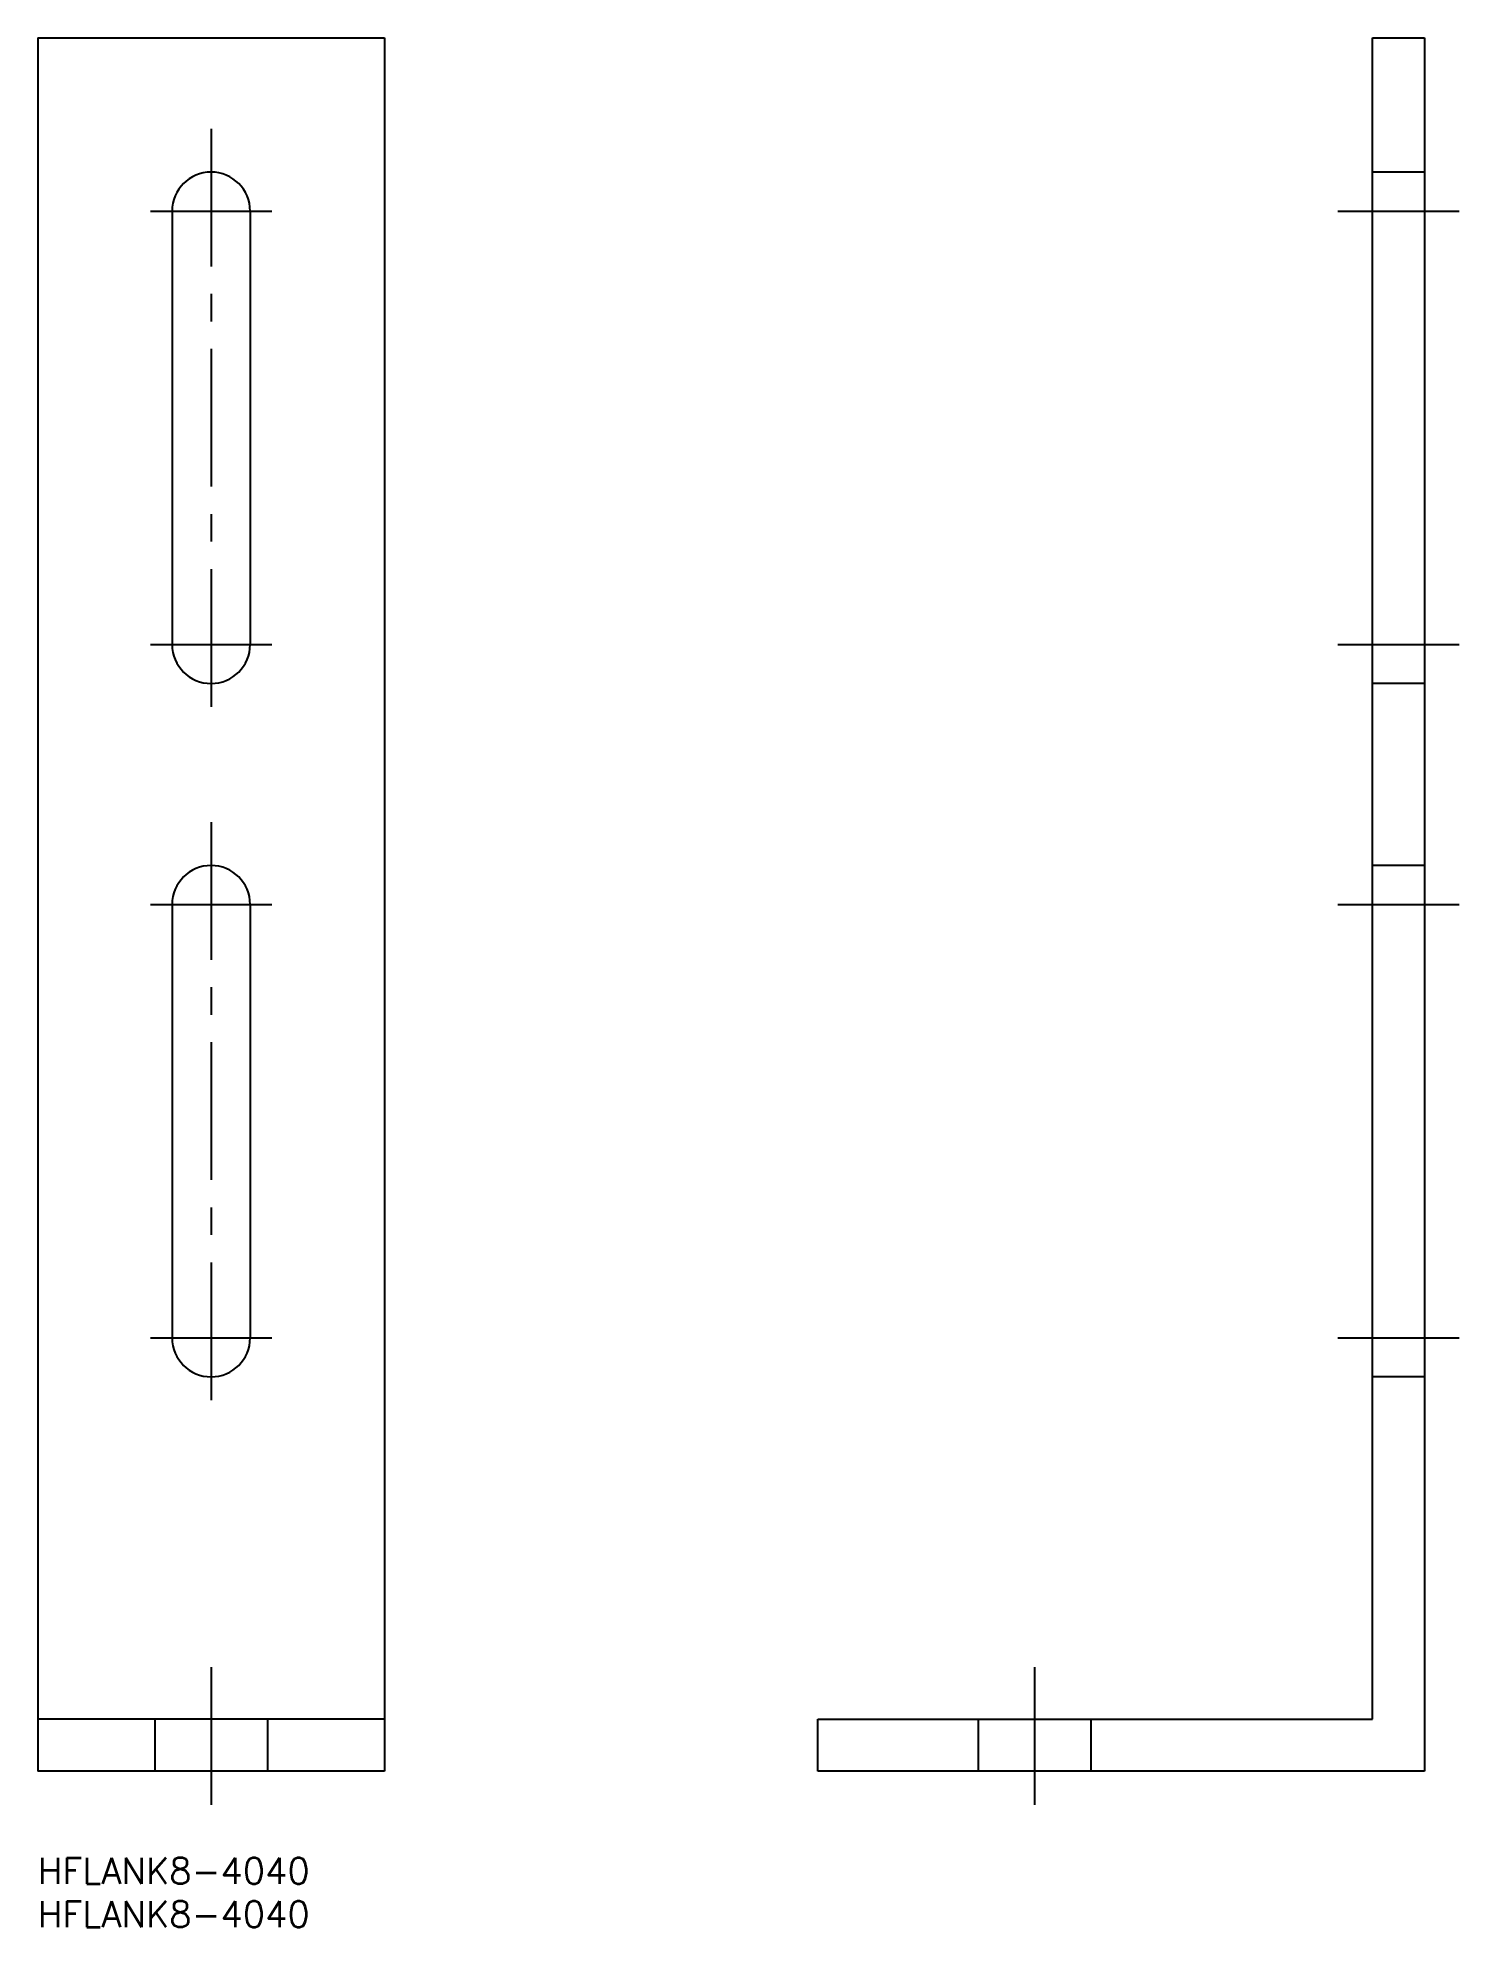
# Model space of a CAD drawing. Extents: x 0 to 164, y -8 to 210.
import ezdxf

# ---------------------------------------------------------------- set-up
doc = ezdxf.new("R2010")
doc.units = 0
doc.header["$LTSCALE"] = 0.5
doc.linetypes.add('CENTER', pattern=[50.8, 31.75, -6.35, 6.35, -6.35])
doc.linetypes.add('DASHED', pattern=[19.05, 12.7, -6.35])
for name, color, linetype in [('MSM_CENTER', 1, 'CENTER'), ('MSM_CONTINUOUS', 7, 'CONTINUOUS'), ('MSM_DASHED', 4, 'DASHED'), ('MSM_PART_NUMBER', 7, 'CONTINUOUS')]:
    doc.layers.add(name, color=color, linetype=linetype)
doc.styles.get("Standard").update_dxf_attribs({"font": 'txt.shx', "height": 3, "bigfont": 'bigfont.shx'})

# ---------------------------------------------------------------- blocks, each defined once
blk = doc.blocks.new('*U3')
at = {"layer": 'MSM_PART_NUMBER'}
blk.add_text('HFLANK8-4040', height=3, dxfattribs=at).set_placement((0, -3))
blk = doc.blocks.new('*U4')
at = {"layer": 'MSM_PART_NUMBER'}
blk.add_text('HFLANK8-4040', height=3, dxfattribs=at).set_placement((0, -8))

msp = doc.modelspace()

# ---------------------------------------------------------------- linework, layer by layer
at = {"layer": 'MSM_CENTER'}
for p, q in [((20, 199.5), (20, 130.5)), ((13, 190), (27, 190)), ((150, 190), (164, 190)), ((13, 140), (27, 140)), ((150, 140), (164, 140)), ((20, 119.5), (20, 50.5)), ((13, 110), (27, 110)), ((150, 110), (164, 110)), ((13, 60), (27, 60)), ((150, 60), (164, 60)), ((20, 22), (20, 4)), ((115, 22), (115, 4))]:
    msp.add_line(p, q, dxfattribs=at)
at = {"layer": 'MSM_CONTINUOUS'}
for p, q in [((0, 210), (0, 10)), ((0, 210), (40, 210)), ((40, 210), (40, 10)), ((154, 16), (154, 210)), ((154, 210), (160, 210)), ((160, 210), (160, 10)), ((15.5, 190), (15.5, 140)), ((24.5, 190), (24.5, 140)), ((15.5, 110), (15.5, 60)), ((24.5, 110), (24.5, 60)), ((40, 16), (0, 16)), ((90, 10), (90, 16)), ((90, 16), (154, 16)), ((40, 10), (0, 10)), ((160, 10), (90, 10))]:
    msp.add_line(p, q, dxfattribs=at)
for centre, start, end in [((20, 190), 0, 180), ((20, 140), 180, 0), ((20, 110), 0, 180), ((20, 60), 180, 0)]:
    msp.add_arc(centre, 4.5, start, end, dxfattribs=at)
at = {"layer": 'MSM_DASHED'}
for p, q in [((160, 194.5), (154, 194.5)), ((160, 135.5), (154, 135.5)), ((160, 114.5), (154, 114.5)), ((160, 55.5), (154, 55.5)), ((13.5, 16), (13.5, 10)), ((26.5, 16), (26.5, 10)), ((108.5, 16), (108.5, 10)), ((121.5, 16), (121.5, 10))]:
    msp.add_line(p, q, dxfattribs=at)

# ---------------------------------------------------------------- block references
at = {"layer": 'MSM_CONTINUOUS'}
for name in ['*U3', '*U4']:
    msp.add_blockref(name, (0, 0), dxfattribs=at)

doc.saveas('drawing.dxf')
